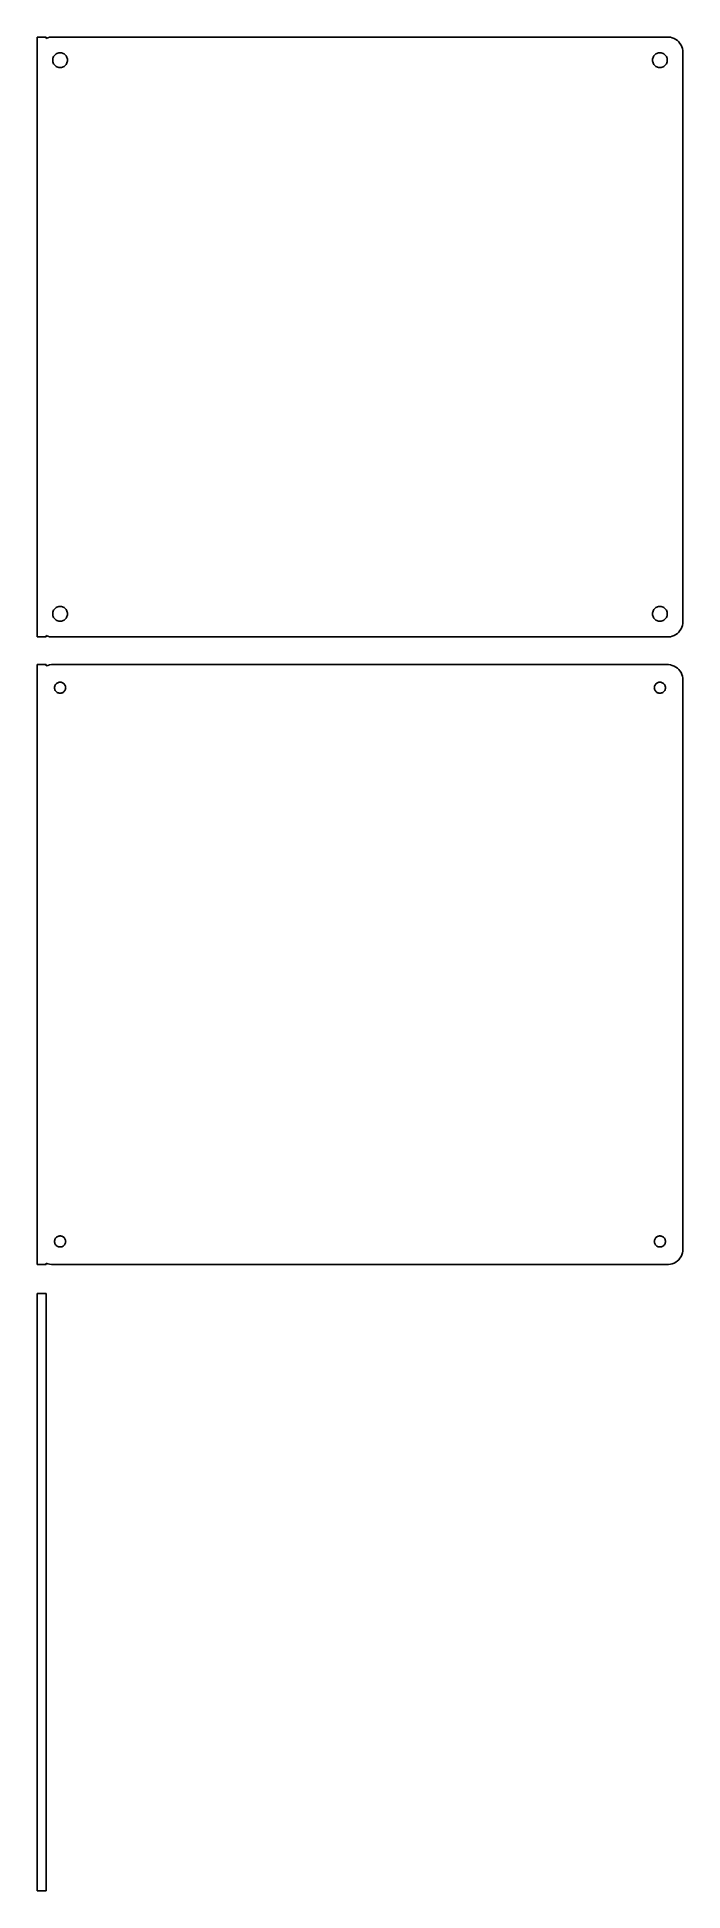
# Model space of a CAD drawing. Header units: metres. Extents: x -105 to 105, y -97 to 505.
import ezdxf

# ---------------------------------------------------------------- set-up
doc = ezdxf.new("R2010")
doc.units = ezdxf.units.M

msp = doc.modelspace()

# ---------------------------------------------------------------- linework, layer by layer
for p, q in [((-102, 505.49), (-105, 505.49)), ((-105, 505.49), (-105, 310.51)), ((-102, 505.075), (-102, 505.49)), ((-101.545, 505.255), (-102, 505.075)), ((-100.937, 505.411), (-101.545, 505.255)), ((-100.314, 505.49), (-100.937, 505.411)), ((100.314, 505.49), (-100.314, 505.49)), ((-98.786, 500.026), (-98.5219, 500.172)), ((-98.5219, 500.172), (-98.2416, 500.283)), ((-98.2416, 500.283), (-97.9497, 500.357)), ((-97.9497, 500.357), (-97.6507, 500.395)), ((-97.6507, 500.395), (-97.3493, 500.395)), ((-97.3493, 500.395), (-97.0503, 500.357)), ((-97.0503, 500.357), (-96.7584, 500.283)), ((-96.7584, 500.283), (-96.4781, 500.172)), ((-96.4781, 500.172), (-96.214, 500.026)), ((96.214, 500.026), (96.4781, 500.172)), ((96.4781, 500.172), (96.7584, 500.283)), ((96.7584, 500.283), (97.0503, 500.357)), ((97.0503, 500.357), (97.3493, 500.395)), ((97.3493, 500.395), (97.6507, 500.395)), ((97.6507, 500.395), (97.9497, 500.357)), ((97.9497, 500.357), (98.2416, 500.283)), ((98.2416, 500.283), (98.5219, 500.172)), ((98.5219, 500.172), (98.786, 500.026)), ((100.937, 505.411), (100.314, 505.49)), ((101.545, 505.255), (100.937, 505.411)), ((102.129, 505.024), (101.545, 505.255)), ((102.679, 504.722), (102.129, 505.024)), ((103.187, 504.353), (102.679, 504.722)), ((103.645, 503.923), (103.187, 504.353)), ((104.045, 503.439), (103.645, 503.923)), ((104.382, 502.909), (104.045, 503.439)), ((104.649, 502.341), (104.382, 502.909)), ((104.843, 501.743), (104.649, 502.341)), ((104.961, 501.127), (104.843, 501.743)), ((105, 500.5), (104.961, 501.127)), ((105, 315.5), (105, 500.5)), ((-99.9, 498), (-99.8811, 498.301)), ((-99.8811, 497.699), (-99.9, 498)), ((-99.8811, 498.301), (-99.8246, 498.597)), ((-99.8246, 497.403), (-99.8811, 497.699)), ((-99.8246, 498.597), (-99.7315, 498.883)), ((-99.7315, 497.117), (-99.8246, 497.403)), ((-99.7315, 498.883), (-99.6031, 499.156)), ((-99.6031, 496.844), (-99.7315, 497.117)), ((-99.6031, 499.156), (-99.4416, 499.411)), ((-99.4416, 496.589), (-99.6031, 496.844)), ((-99.4416, 499.411), (-99.2495, 499.643)), ((-99.2495, 496.357), (-99.4416, 496.589)), ((-99.2495, 499.643), (-99.0298, 499.849)), ((-99.0298, 496.151), (-99.2495, 496.357)), ((-99.0298, 499.849), (-98.786, 500.026)), ((-98.786, 495.974), (-99.0298, 496.151)), ((-98.5219, 495.828), (-98.786, 495.974)), ((-98.2416, 495.717), (-98.5219, 495.828)), ((-97.9497, 495.643), (-98.2416, 495.717)), ((-97.6507, 495.605), (-97.9497, 495.643)), ((-97.3493, 495.605), (-97.6507, 495.605)), ((-97.0503, 495.643), (-97.3493, 495.605)), ((-96.7584, 495.717), (-97.0503, 495.643)), ((-96.4781, 495.828), (-96.7584, 495.717)), ((-96.214, 495.974), (-96.4781, 495.828)), ((-96.214, 500.026), (-95.9702, 499.849)), ((-95.9702, 496.151), (-96.214, 495.974)), ((-95.9702, 499.849), (-95.7505, 499.643)), ((-95.7505, 496.357), (-95.9702, 496.151)), ((-95.7505, 499.643), (-95.5583, 499.411)), ((-95.5583, 496.589), (-95.7505, 496.357)), ((-95.5583, 499.411), (-95.3969, 499.156)), ((-95.3969, 496.844), (-95.5583, 496.589)), ((-95.3969, 499.156), (-95.2685, 498.883)), ((-95.2685, 497.117), (-95.3969, 496.844)), ((-95.2685, 498.883), (-95.1754, 498.597)), ((-95.1754, 497.403), (-95.2685, 497.117)), ((-95.1754, 498.597), (-95.1189, 498.301)), ((-95.1189, 497.699), (-95.1754, 497.403)), ((-95.1189, 498.301), (-95.1, 498)), ((-95.1, 498), (-95.1189, 497.699)), ((95.1, 498), (95.1189, 498.301)), ((95.1189, 497.699), (95.1, 498)), ((95.1189, 498.301), (95.1754, 498.597)), ((95.1754, 497.403), (95.1189, 497.699)), ((95.1754, 498.597), (95.2685, 498.883)), ((95.2685, 497.117), (95.1754, 497.403)), ((95.2685, 498.883), (95.3969, 499.156)), ((95.3969, 496.844), (95.2685, 497.117)), ((95.3969, 499.156), (95.5583, 499.411)), ((95.5583, 496.589), (95.3969, 496.844)), ((95.5583, 499.411), (95.7505, 499.643)), ((95.7505, 496.357), (95.5583, 496.589)), ((95.7505, 499.643), (95.9702, 499.849)), ((95.9702, 496.151), (95.7505, 496.357)), ((95.9702, 499.849), (96.214, 500.026)), ((96.214, 495.974), (95.9702, 496.151)), ((96.4781, 495.828), (96.214, 495.974)), ((96.7584, 495.717), (96.4781, 495.828)), ((97.0503, 495.643), (96.7584, 495.717)), ((97.3493, 495.605), (97.0503, 495.643)), ((97.6507, 495.605), (97.3493, 495.605)), ((97.9497, 495.643), (97.6507, 495.605)), ((98.2416, 495.717), (97.9497, 495.643)), ((98.5219, 495.828), (98.2416, 495.717)), ((98.786, 495.974), (98.5219, 495.828)), ((98.786, 500.026), (99.0298, 499.849)), ((99.0298, 496.151), (98.786, 495.974)), ((99.0298, 499.849), (99.2495, 499.643)), ((99.2495, 496.357), (99.0298, 496.151)), ((99.2495, 499.643), (99.4416, 499.411)), ((99.4416, 496.589), (99.2495, 496.357)), ((99.4416, 499.411), (99.6031, 499.156)), ((99.6031, 496.844), (99.4416, 496.589)), ((99.6031, 499.156), (99.7315, 498.883)), ((99.7315, 497.117), (99.6031, 496.844)), ((99.7315, 498.883), (99.8246, 498.597)), ((99.8246, 497.403), (99.7315, 497.117)), ((99.8246, 498.597), (99.8811, 498.301)), ((99.8811, 497.699), (99.8246, 497.403)), ((99.8811, 498.301), (99.9, 498)), ((99.9, 498), (99.8811, 497.699)), ((-99.6031, 319.156), (-99.4416, 319.411)), ((-99.4416, 319.411), (-99.2495, 319.643)), ((-99.2495, 319.643), (-99.0298, 319.849)), ((-99.0298, 319.849), (-98.786, 320.026)), ((-98.786, 320.026), (-98.5219, 320.172)), ((-98.5219, 320.172), (-98.2416, 320.283)), ((-98.2416, 320.283), (-97.9497, 320.357)), ((-97.9497, 320.357), (-97.6507, 320.395)), ((-97.6507, 320.395), (-97.3493, 320.395)), ((-97.3493, 320.395), (-97.0503, 320.357)), ((-97.0503, 320.357), (-96.7584, 320.283)), ((-96.7584, 320.283), (-96.4781, 320.172)), ((-96.4781, 320.172), (-96.214, 320.026)), ((-96.214, 320.026), (-95.9702, 319.849)), ((-95.9702, 319.849), (-95.7505, 319.643)), ((-95.7505, 319.643), (-95.5583, 319.411)), ((-95.5583, 319.411), (-95.3969, 319.156)), ((95.3969, 319.156), (95.5583, 319.411)), ((95.5583, 319.411), (95.7505, 319.643)), ((95.7505, 319.643), (95.9702, 319.849)), ((95.9702, 319.849), (96.214, 320.026)), ((96.214, 320.026), (96.4781, 320.172)), ((96.4781, 320.172), (96.7584, 320.283)), ((96.7584, 320.283), (97.0503, 320.357)), ((97.0503, 320.357), (97.3493, 320.395)), ((97.3493, 320.395), (97.6507, 320.395)), ((97.6507, 320.395), (97.9497, 320.357)), ((97.9497, 320.357), (98.2416, 320.283)), ((98.2416, 320.283), (98.5219, 320.172)), ((98.5219, 320.172), (98.786, 320.026)), ((98.786, 320.026), (99.0298, 319.849)), ((99.0298, 319.849), (99.2495, 319.643)), ((99.2495, 319.643), (99.4416, 319.411)), ((99.4416, 319.411), (99.6031, 319.156)), ((-99.9, 318), (-99.8811, 318.301)), ((-99.8811, 317.699), (-99.9, 318)), ((-99.8811, 318.301), (-99.8246, 318.597)), ((-99.8246, 317.403), (-99.8811, 317.699)), ((-99.8246, 318.597), (-99.7315, 318.883)), ((-99.7315, 317.117), (-99.8246, 317.403)), ((-99.7315, 318.883), (-99.6031, 319.156)), ((-99.6031, 316.844), (-99.7315, 317.117)), ((-99.4416, 316.589), (-99.6031, 316.844)), ((-99.2495, 316.357), (-99.4416, 316.589)), ((-99.0298, 316.151), (-99.2495, 316.357)), ((-98.786, 315.974), (-99.0298, 316.151)), ((-98.5219, 315.828), (-98.786, 315.974)), ((-98.2416, 315.717), (-98.5219, 315.828)), ((-97.9497, 315.643), (-98.2416, 315.717)), ((-97.6507, 315.605), (-97.9497, 315.643)), ((-97.3493, 315.605), (-97.6507, 315.605)), ((-97.0503, 315.643), (-97.3493, 315.605)), ((-96.7584, 315.717), (-97.0503, 315.643)), ((-96.4781, 315.828), (-96.7584, 315.717)), ((-96.214, 315.974), (-96.4781, 315.828)), ((-95.9702, 316.151), (-96.214, 315.974)), ((-95.7505, 316.357), (-95.9702, 316.151)), ((-95.5583, 316.589), (-95.7505, 316.357)), ((-95.3969, 316.844), (-95.5583, 316.589)), ((-95.3969, 319.156), (-95.2685, 318.883)), ((-95.2685, 317.117), (-95.3969, 316.844)), ((-95.2685, 318.883), (-95.1754, 318.597)), ((-95.1754, 317.403), (-95.2685, 317.117)), ((-95.1754, 318.597), (-95.1189, 318.301)), ((-95.1189, 317.699), (-95.1754, 317.403)), ((-95.1189, 318.301), (-95.1, 318)), ((-95.1, 318), (-95.1189, 317.699)), ((95.1, 318), (95.1189, 318.301)), ((95.1189, 317.699), (95.1, 318)), ((95.1189, 318.301), (95.1754, 318.597)), ((95.1754, 317.403), (95.1189, 317.699)), ((95.1754, 318.597), (95.2685, 318.883)), ((95.2685, 317.117), (95.1754, 317.403)), ((95.2685, 318.883), (95.3969, 319.156)), ((95.3969, 316.844), (95.2685, 317.117)), ((95.5583, 316.589), (95.3969, 316.844)), ((95.7505, 316.357), (95.5583, 316.589)), ((95.9702, 316.151), (95.7505, 316.357)), ((96.214, 315.974), (95.9702, 316.151)), ((96.4781, 315.828), (96.214, 315.974)), ((96.7584, 315.717), (96.4781, 315.828)), ((97.0503, 315.643), (96.7584, 315.717)), ((97.3493, 315.605), (97.0503, 315.643)), ((97.6507, 315.605), (97.3493, 315.605)), ((97.9497, 315.643), (97.6507, 315.605)), ((98.2416, 315.717), (97.9497, 315.643)), ((98.5219, 315.828), (98.2416, 315.717)), ((98.786, 315.974), (98.5219, 315.828)), ((99.0298, 316.151), (98.786, 315.974)), ((99.2495, 316.357), (99.0298, 316.151)), ((99.4416, 316.589), (99.2495, 316.357)), ((99.6031, 316.844), (99.4416, 316.589)), ((99.6031, 319.156), (99.7315, 318.883)), ((99.7315, 317.117), (99.6031, 316.844)), ((99.7315, 318.883), (99.8246, 318.597)), ((99.8246, 317.403), (99.7315, 317.117)), ((99.8246, 318.597), (99.8811, 318.301)), ((99.8811, 317.699), (99.8246, 317.403)), ((99.8811, 318.301), (99.9, 318)), ((99.9, 318), (99.8811, 317.699)), ((104.382, 313.091), (104.649, 313.659)), ((104.649, 313.659), (104.843, 314.257)), ((104.843, 314.257), (104.961, 314.873)), ((104.961, 314.873), (105, 315.5)), ((-105, 310.51), (-102, 310.51)), ((-102, 310.925), (-101.545, 310.745)), ((-102, 310.51), (-102, 310.925)), ((-101.545, 310.745), (-100.937, 310.589)), ((-100.937, 310.589), (-100.314, 310.51)), ((-100.314, 310.51), (100.314, 310.51)), ((100.314, 310.51), (100.937, 310.589)), ((100.937, 310.589), (101.545, 310.745)), ((101.545, 310.745), (102.129, 310.976)), ((102.129, 310.976), (102.679, 311.278)), ((102.679, 311.278), (103.187, 311.647)), ((103.187, 311.647), (103.645, 312.077)), ((103.645, 312.077), (104.045, 312.561)), ((104.045, 312.561), (104.382, 313.091)), ((-102, 301.49), (-105, 301.49)), ((-105, 301.49), (-105, 106.51)), ((-102, 301.075), (-102, 301.49)), ((-100.937, 301.411), (-101.545, 301.255)), ((-100.314, 301.49), (-100.937, 301.411)), ((100.314, 301.49), (-100.314, 301.49)), ((100.937, 301.411), (100.314, 301.49)), ((101.545, 301.255), (100.937, 301.411)), ((-101.545, 301.255), (-102, 301.075)), ((-98.8121, 295.232), (-98.6474, 295.387)), ((-98.6474, 295.387), (-98.4645, 295.52)), ((-98.4645, 295.52), (-98.2664, 295.629)), ((-98.2664, 295.629), (-98.0562, 295.712)), ((-98.0562, 295.712), (-97.8373, 295.768)), ((-97.8373, 295.768), (-97.613, 295.796)), ((-97.613, 295.796), (-97.387, 295.796)), ((-97.387, 295.796), (-97.1627, 295.768)), ((-97.1627, 295.768), (-96.9438, 295.712)), ((-96.9438, 295.712), (-96.7336, 295.629)), ((-96.7336, 295.629), (-96.5355, 295.52)), ((-96.5355, 295.52), (-96.3526, 295.387)), ((-96.3526, 295.387), (-96.1879, 295.232)), ((96.1879, 295.232), (96.3526, 295.387)), ((96.3526, 295.387), (96.5355, 295.52)), ((96.5355, 295.52), (96.7336, 295.629)), ((96.7336, 295.629), (96.9438, 295.712)), ((96.9438, 295.712), (97.1627, 295.768)), ((97.1627, 295.768), (97.387, 295.796)), ((97.387, 295.796), (97.613, 295.796)), ((97.613, 295.796), (97.8373, 295.768)), ((97.8373, 295.768), (98.0562, 295.712)), ((98.0562, 295.712), (98.2664, 295.629)), ((98.2664, 295.629), (98.4645, 295.52)), ((98.4645, 295.52), (98.6474, 295.387)), ((98.6474, 295.387), (98.8121, 295.232)), ((102.129, 301.024), (101.545, 301.255)), ((102.679, 300.722), (102.129, 301.024)), ((103.187, 300.353), (102.679, 300.722)), ((103.645, 299.923), (103.187, 300.353)), ((104.045, 299.439), (103.645, 299.923)), ((104.382, 298.909), (104.045, 299.439)), ((104.649, 298.341), (104.382, 298.909)), ((104.843, 297.743), (104.649, 298.341)), ((104.961, 297.127), (104.843, 297.743)), ((105, 296.5), (104.961, 297.127)), ((105, 111.5), (105, 296.5)), ((-99.3, 294), (-99.2858, 294.226)), ((-99.2858, 293.774), (-99.3, 294)), ((-99.2858, 294.226), (-99.2434, 294.448)), ((-99.2434, 293.552), (-99.2858, 293.774)), ((-99.2434, 294.448), (-99.1736, 294.663)), ((-99.1736, 293.337), (-99.2434, 293.552)), ((-99.1736, 294.663), (-99.0773, 294.867)), ((-99.0773, 293.133), (-99.1736, 293.337)), ((-99.0773, 294.867), (-98.9562, 295.058)), ((-98.9562, 292.942), (-99.0773, 293.133)), ((-98.9562, 295.058), (-98.8121, 295.232)), ((-98.8121, 292.768), (-98.9562, 292.942)), ((-98.6474, 292.613), (-98.8121, 292.768)), ((-98.4645, 292.48), (-98.6474, 292.613)), ((-98.2664, 292.371), (-98.4645, 292.48)), ((-98.0562, 292.288), (-98.2664, 292.371)), ((-97.8373, 292.232), (-98.0562, 292.288)), ((-97.613, 292.204), (-97.8373, 292.232)), ((-97.387, 292.204), (-97.613, 292.204)), ((-97.1627, 292.232), (-97.387, 292.204)), ((-96.9438, 292.288), (-97.1627, 292.232)), ((-96.7336, 292.371), (-96.9438, 292.288)), ((-96.5355, 292.48), (-96.7336, 292.371)), ((-96.3526, 292.613), (-96.5355, 292.48)), ((-96.1879, 292.768), (-96.3526, 292.613)), ((-96.1879, 295.232), (-96.0438, 295.058)), ((-96.0438, 292.942), (-96.1879, 292.768)), ((-96.0438, 295.058), (-95.9226, 294.867)), ((-95.9226, 293.133), (-96.0438, 292.942)), ((-95.9226, 294.867), (-95.8264, 294.663)), ((-95.8264, 293.337), (-95.9226, 293.133)), ((-95.8264, 294.663), (-95.7565, 294.448)), ((-95.7565, 293.552), (-95.8264, 293.337)), ((-95.7565, 294.448), (-95.7142, 294.226)), ((-95.7142, 293.774), (-95.7565, 293.552)), ((-95.7142, 294.226), (-95.7, 294)), ((-95.7, 294), (-95.7142, 293.774)), ((95.7, 294), (95.7142, 294.226)), ((95.7142, 293.774), (95.7, 294)), ((95.7142, 294.226), (95.7565, 294.448)), ((95.7565, 293.552), (95.7142, 293.774)), ((95.7565, 294.448), (95.8264, 294.663)), ((95.8264, 293.337), (95.7565, 293.552)), ((95.8264, 294.663), (95.9226, 294.867)), ((95.9226, 293.133), (95.8264, 293.337)), ((95.9226, 294.867), (96.0438, 295.058)), ((96.0438, 292.942), (95.9226, 293.133)), ((96.0438, 295.058), (96.1879, 295.232)), ((96.1879, 292.768), (96.0438, 292.942)), ((96.3526, 292.613), (96.1879, 292.768)), ((96.5355, 292.48), (96.3526, 292.613)), ((96.7336, 292.371), (96.5355, 292.48)), ((96.9438, 292.288), (96.7336, 292.371)), ((97.1627, 292.232), (96.9438, 292.288)), ((97.387, 292.204), (97.1627, 292.232)), ((97.613, 292.204), (97.387, 292.204)), ((97.8373, 292.232), (97.613, 292.204)), ((98.0562, 292.288), (97.8373, 292.232)), ((98.2664, 292.371), (98.0562, 292.288)), ((98.4645, 292.48), (98.2664, 292.371)), ((98.6474, 292.613), (98.4645, 292.48)), ((98.8121, 292.768), (98.6474, 292.613)), ((98.8121, 295.232), (98.9562, 295.058)), ((98.9562, 292.942), (98.8121, 292.768)), ((98.9562, 295.058), (99.0773, 294.867)), ((99.0773, 293.133), (98.9562, 292.942)), ((99.0773, 294.867), (99.1736, 294.663)), ((99.1736, 293.337), (99.0773, 293.133)), ((99.1736, 294.663), (99.2434, 294.448)), ((99.2434, 293.552), (99.1736, 293.337)), ((99.2434, 294.448), (99.2858, 294.226)), ((99.2858, 293.774), (99.2434, 293.552)), ((99.2858, 294.226), (99.3, 294)), ((99.3, 294), (99.2858, 293.774)), ((-99.2434, 114.448), (-99.1736, 114.663)), ((-99.1736, 114.663), (-99.0773, 114.867)), ((-99.0773, 114.867), (-98.9562, 115.058)), ((-98.9562, 115.058), (-98.8121, 115.232)), ((-98.8121, 115.232), (-98.6474, 115.387)), ((-98.6474, 115.387), (-98.4645, 115.52)), ((-98.4645, 115.52), (-98.2664, 115.629)), ((-98.2664, 115.629), (-98.0562, 115.712)), ((-98.0562, 115.712), (-97.8373, 115.768)), ((-97.8373, 115.768), (-97.613, 115.796)), ((-97.613, 115.796), (-97.387, 115.796)), ((-97.387, 115.796), (-97.1627, 115.768)), ((-97.1627, 115.768), (-96.9438, 115.712)), ((-96.9438, 115.712), (-96.7336, 115.629)), ((-96.7336, 115.629), (-96.5355, 115.52)), ((-96.5355, 115.52), (-96.3526, 115.387)), ((-96.3526, 115.387), (-96.1879, 115.232)), ((-96.1879, 115.232), (-96.0438, 115.058)), ((-96.0438, 115.058), (-95.9226, 114.867)), ((-95.9226, 114.867), (-95.8264, 114.663)), ((-95.8264, 114.663), (-95.7565, 114.448)), ((95.7565, 114.448), (95.8264, 114.663)), ((95.8264, 114.663), (95.9226, 114.867)), ((95.9226, 114.867), (96.0438, 115.058)), ((96.0438, 115.058), (96.1879, 115.232)), ((96.1879, 115.232), (96.3526, 115.387)), ((96.3526, 115.387), (96.5355, 115.52)), ((96.5355, 115.52), (96.7336, 115.629)), ((96.7336, 115.629), (96.9438, 115.712)), ((96.9438, 115.712), (97.1627, 115.768)), ((97.1627, 115.768), (97.387, 115.796)), ((97.387, 115.796), (97.613, 115.796)), ((97.613, 115.796), (97.8373, 115.768)), ((97.8373, 115.768), (98.0562, 115.712)), ((98.0562, 115.712), (98.2664, 115.629)), ((98.2664, 115.629), (98.4645, 115.52)), ((98.4645, 115.52), (98.6474, 115.387)), ((98.6474, 115.387), (98.8121, 115.232)), ((98.8121, 115.232), (98.9562, 115.058)), ((98.9562, 115.058), (99.0773, 114.867)), ((99.0773, 114.867), (99.1736, 114.663)), ((99.1736, 114.663), (99.2434, 114.448)), ((-99.3, 114), (-99.2858, 114.226)), ((-99.2858, 113.774), (-99.3, 114)), ((-99.2858, 114.226), (-99.2434, 114.448)), ((-99.2434, 113.552), (-99.2858, 113.774)), ((-99.1736, 113.337), (-99.2434, 113.552)), ((-99.0773, 113.133), (-99.1736, 113.337)), ((-98.9562, 112.942), (-99.0773, 113.133)), ((-98.8121, 112.768), (-98.9562, 112.942)), ((-98.6474, 112.613), (-98.8121, 112.768)), ((-98.4645, 112.48), (-98.6474, 112.613)), ((-98.2664, 112.371), (-98.4645, 112.48)), ((-98.0562, 112.288), (-98.2664, 112.371)), ((-97.8373, 112.232), (-98.0562, 112.288)), ((-97.613, 112.204), (-97.8373, 112.232)), ((-97.387, 112.204), (-97.613, 112.204)), ((-97.1627, 112.232), (-97.387, 112.204)), ((-96.9438, 112.288), (-97.1627, 112.232)), ((-96.7336, 112.371), (-96.9438, 112.288)), ((-96.5355, 112.48), (-96.7336, 112.371)), ((-96.3526, 112.613), (-96.5355, 112.48)), ((-96.1879, 112.768), (-96.3526, 112.613)), ((-96.0438, 112.942), (-96.1879, 112.768)), ((-95.9226, 113.133), (-96.0438, 112.942)), ((-95.8264, 113.337), (-95.9226, 113.133)), ((-95.7565, 113.552), (-95.8264, 113.337)), ((-95.7565, 114.448), (-95.7142, 114.226)), ((-95.7142, 113.774), (-95.7565, 113.552)), ((-95.7142, 114.226), (-95.7, 114)), ((-95.7, 114), (-95.7142, 113.774)), ((95.7, 114), (95.7142, 114.226)), ((95.7142, 113.774), (95.7, 114)), ((95.7142, 114.226), (95.7565, 114.448)), ((95.7565, 113.552), (95.7142, 113.774)), ((95.8264, 113.337), (95.7565, 113.552)), ((95.9226, 113.133), (95.8264, 113.337)), ((96.0438, 112.942), (95.9226, 113.133)), ((96.1879, 112.768), (96.0438, 112.942)), ((96.3526, 112.613), (96.1879, 112.768)), ((96.5355, 112.48), (96.3526, 112.613)), ((96.7336, 112.371), (96.5355, 112.48)), ((96.9438, 112.288), (96.7336, 112.371)), ((97.1627, 112.232), (96.9438, 112.288)), ((97.387, 112.204), (97.1627, 112.232)), ((97.613, 112.204), (97.387, 112.204)), ((97.8373, 112.232), (97.613, 112.204)), ((98.0562, 112.288), (97.8373, 112.232)), ((98.2664, 112.371), (98.0562, 112.288)), ((98.4645, 112.48), (98.2664, 112.371)), ((98.6474, 112.613), (98.4645, 112.48)), ((98.8121, 112.768), (98.6474, 112.613)), ((98.9562, 112.942), (98.8121, 112.768)), ((99.0773, 113.133), (98.9562, 112.942)), ((99.1736, 113.337), (99.0773, 113.133)), ((99.2434, 113.552), (99.1736, 113.337)), ((99.2434, 114.448), (99.2858, 114.226)), ((99.2858, 113.774), (99.2434, 113.552)), ((99.2858, 114.226), (99.3, 114)), ((99.3, 114), (99.2858, 113.774)), ((103.645, 108.077), (104.045, 108.561)), ((104.045, 108.561), (104.382, 109.091)), ((104.382, 109.091), (104.649, 109.659)), ((104.649, 109.659), (104.843, 110.257)), ((104.843, 110.257), (104.961, 110.873)), ((104.961, 110.873), (105, 111.5)), ((-105, 106.51), (-102, 106.51)), ((-102, 106.925), (-101.545, 106.745)), ((-102, 106.51), (-102, 106.925)), ((-101.545, 106.745), (-100.937, 106.589)), ((-100.937, 106.589), (-100.314, 106.51)), ((-100.314, 106.51), (100.314, 106.51)), ((100.314, 106.51), (100.937, 106.589)), ((100.937, 106.589), (101.545, 106.745)), ((101.545, 106.745), (102.129, 106.976)), ((102.129, 106.976), (102.679, 107.278)), ((102.679, 107.278), (103.187, 107.647)), ((103.187, 107.647), (103.645, 108.077)), ((-102, 97.1148), (-105, 97.1148)), ((-105, 97.1148), (-105, -97.1148)), ((-102, -97.1148), (-102, 97.1148)), ((-105, -97.1148), (-102, -97.1148))]:
    msp.add_line(p, q)

doc.saveas('drawing.dxf')
